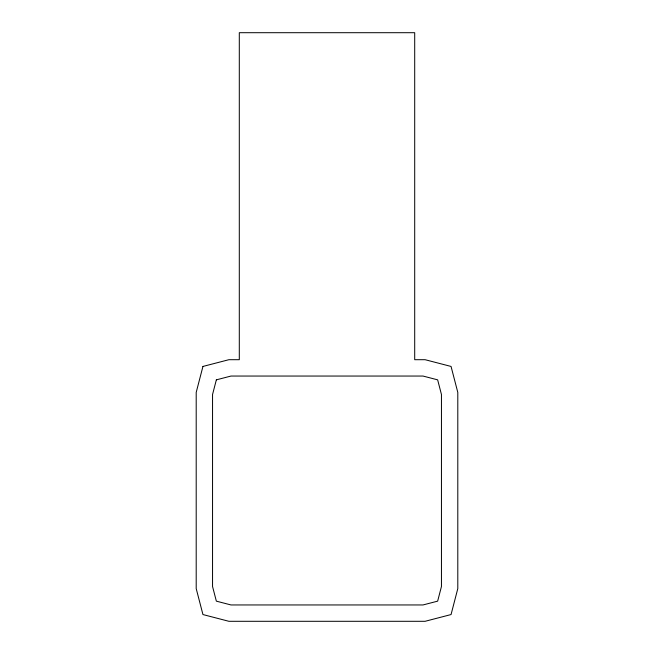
<?xml version="1.0" encoding="UTF-8"?>
<svg xmlns="http://www.w3.org/2000/svg" width="654" height="654" viewBox="0 0 654 654"><rect width="100%" height="100%" fill="white"/><g stroke="black" fill="none" stroke-linecap="round" stroke-linejoin="round"><path stroke-width="0.98" d="M202.944 366.444L196.2 392.4L196.2 588.6L202.944 614.556L228.9 621.3L425.1 621.3L451.056 614.556L457.8 588.6L457.8 392.4L451.056 366.444L425.1 359.7L414.701 359.7L414.701 32.7L239.299 32.7L239.299 359.7L228.9 359.7L202.944 366.444M216.351 379.851L212.55 394.493L212.55 586.507L216.351 601.149L230.993 604.95L423.007 604.95L437.649 601.149L441.45 586.507L441.45 394.493L437.649 379.851L423.007 376.05L230.993 376.05L216.351 379.851"/></g></svg>
